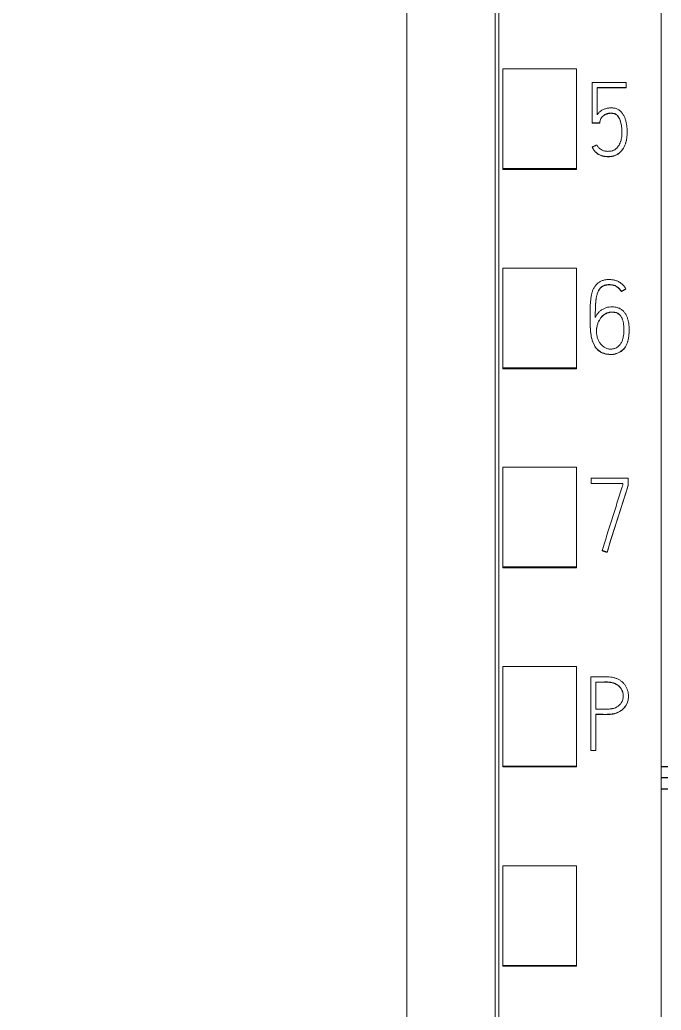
# Model space of a CAD drawing. Header units: millimetres. Extents: x 1359 to 3577, y 1336 to 3557.
# Drawn here: x 2888.37 to 2905.77, y 3261.64 to 3288.49 of the extents above; entities that cross this region are included whole.
import ezdxf

# ---------------------------------------------------------------- set-up
doc = ezdxf.new("R2010")
doc.units = ezdxf.units.MM
doc.set_wipeout_variables(frame=1)
doc.layers.add('000-PI-Oprema', color=30, linetype='Continuous', lineweight=5)

msp = doc.modelspace()

# ---------------------------------------------------------------- linework, layer by layer
for p, q in [((2941.48, 3268.233), (2851.571, 3268.233)), ((2941.471, 3267.933), (2851.569, 3267.933)), ((2941.48, 3267.633), (2851.571, 3267.633))]:
    msp.add_line(p, q)

# ---------------------------------------------------------------- next in the draw order: wipeouts: each hides what was drawn before it
msp.add_wipeout([(2870.971, 3330.083), (2905.771, 3330.083), (2905.771, 3183.083), (2870.971, 3183.083)])

# ---------------------------------------------------------------- next in the draw order: linework, layer by layer
at = {"layer": '000-PI-Oprema', "color": 0, "linetype": 'ByBlock', "lineweight": 0}
for p, q in [((2905.771, 3317.763), (2905.771, 3204.345)), ((2901.371, 3206.668), (2901.371, 3315.483)), ((2901.471, 3284.458), (2901.471, 3287.16)), ((2901.471, 3287.16), (2903.471, 3287.16)), ((2903.471, 3284.458), (2903.471, 3287.16)), ((2903.896, 3286.793), (2903.896, 3285.698)), ((2904.819, 3286.793), (2903.896, 3286.793)), ((2904.819, 3286.654), (2904.819, 3286.793)), ((2904.034, 3285.919), (2904.034, 3286.654)), ((2904.034, 3286.654), (2904.819, 3286.654)), ((2904.819, 3286.648), (2904.034, 3286.648)), ((2904.819, 3286.654), (2904.819, 3286.648)), ((2903.896, 3285.698), (2903.896, 3285.692)), ((2903.896, 3285.698), (2904.106, 3285.698)), ((2904.106, 3285.692), (2903.896, 3285.692)), ((2904.106, 3285.698), (2904.106, 3285.692)), ((2904.847, 3285.434), (2904.847, 3285.44)), ((2903.901, 3285.043), (2903.901, 3285.037)), ((2901.471, 3284.432), (2901.471, 3284.458)), ((2901.471, 3284.458), (2903.471, 3284.458)), ((2901.471, 3284.432), (2903.471, 3284.432)), ((2903.471, 3284.432), (2903.471, 3284.458)), ((2901.471, 3279.057), (2901.471, 3281.759)), ((2901.471, 3281.759), (2903.471, 3281.759)), ((2903.471, 3279.057), (2903.471, 3281.759)), ((2904.812, 3281.196), (2904.812, 3281.189)), ((2904.685, 3281.129), (2904.685, 3281.123)), ((2903.841, 3280.392), (2903.841, 3280.385)), ((2904.904, 3280.093), (2904.904, 3280.099)), ((2901.471, 3279.057), (2903.471, 3279.057)), ((2901.471, 3279.032), (2901.471, 3279.057)), ((2901.471, 3279.032), (2903.471, 3279.032)), ((2903.471, 3279.032), (2903.471, 3279.057)), ((2901.471, 3273.655), (2901.471, 3276.357)), ((2901.471, 3276.357), (2903.471, 3276.357)), ((2903.471, 3273.655), (2903.471, 3276.357)), ((2903.872, 3275.922), (2903.872, 3276.063)), ((2903.872, 3276.063), (2904.871, 3276.063)), ((2904.871, 3276.063), (2904.871, 3275.862)), ((2903.872, 3275.922), (2903.872, 3275.916)), ((2904.732, 3275.922), (2903.872, 3275.922)), ((2903.872, 3275.916), (2904.732, 3275.916)), ((2904.732, 3275.884), (2904.732, 3275.922)), ((2904.871, 3275.862), (2904.871, 3275.855)), ((2904.169, 3274.102), (2904.169, 3274.096)), ((2904.302, 3274.058), (2904.302, 3274.052)), ((2901.471, 3273.632), (2901.471, 3273.655)), ((2901.471, 3273.655), (2903.471, 3273.655)), ((2901.471, 3273.632), (2903.471, 3273.632)), ((2903.471, 3273.632), (2903.471, 3273.655)), ((2901.471, 3268.253), (2901.471, 3270.955)), ((2901.471, 3270.955), (2903.471, 3270.955)), ((2903.471, 3268.253), (2903.471, 3270.955)), ((2903.858, 3270.675), (2903.858, 3268.68)), ((2904, 3269.801), (2904, 3270.534)), ((2904.884, 3270.149), (2904.884, 3270.155)), ((2904, 3268.68), (2904, 3269.66)), ((2903.858, 3268.68), (2904, 3268.68)), ((2903.858, 3268.68), (2903.858, 3268.674)), ((2904, 3268.674), (2903.858, 3268.674)), ((2904, 3268.68), (2904, 3268.674)), ((2901.471, 3268.232), (2901.471, 3268.253)), ((2901.471, 3268.253), (2903.471, 3268.253)), ((2903.471, 3268.232), (2903.471, 3268.253)), ((2901.471, 3268.232), (2903.471, 3268.232)), ((2901.471, 3262.852), (2901.471, 3265.554)), ((2901.471, 3265.554), (2903.471, 3265.554)), ((2903.471, 3262.852), (2903.471, 3265.554)), ((2901.471, 3262.852), (2903.471, 3262.852)), ((2901.471, 3262.832), (2901.471, 3262.852)), ((2901.471, 3262.832), (2903.471, 3262.832)), ((2903.471, 3262.832), (2903.471, 3262.852))]:
    msp.add_line(p, q, dxfattribs=at)
at = {"layer": '000-PI-Oprema', "color": 7, "linetype": 'Continuous', "lineweight": 13}
for centre, major_axis, ratio, start_param, end_param in [((2899.848, 3197.629), (314.869, 1003.042), 0.017776, 1.498303, 1.500106), ((2899.902, 3198.481), (313.115, 997.405), 0.01768, 1.498694, 1.500508)]:
    msp.add_ellipse(centre, major_axis=major_axis, ratio=ratio, start_param=start_param, end_param=end_param, dxfattribs=at)
at = {"layer": '000-PI-Oprema', "color": 0, "linetype": 'ByBlock', "lineweight": 0}
for points, knots in [([(2901.271, 3206.382), (2901.271, 3209.723), (2901.271, 3217.688), (2901.271, 3230.328), (2901.271, 3245.814), (2901.271, 3260.108), (2901.271, 3274.318), (2901.271, 3288.885), (2901.271, 3303.055), (2901.271, 3312.625), (2901.271, 3315.669)], [0, 0, 0, 0, 0.091483, 0.21812, 0.346206, 0.515858, 0.610111, 0.736264, 0.916066, 1, 1, 1, 1]), ([(2898.871, 3312.603), (2898.871, 3310.58), (2898.871, 3302.031), (2898.871, 3288.885), (2898.871, 3274.318), (2898.871, 3260.108), (2898.871, 3245.814), (2898.871, 3230.328), (2898.871, 3217.569), (2898.871, 3208.688), (2898.871, 3204.43), (2898.871, 3203.633)], [0, 0, 0, 0, 0.055935, 0.236292, 0.362833, 0.457376, 0.627551, 0.756032, 0.883059, 0.978086, 1, 1, 1, 1]), ([(2903.901, 3285.043), (2903.913, 3285.016), (2903.927, 3284.991), (2903.951, 3284.955), (2903.96, 3284.944), (2903.979, 3284.921), (2903.989, 3284.911), (2904.01, 3284.891), (2904.022, 3284.882), (2904.045, 3284.865), (2904.057, 3284.857), (2904.082, 3284.842), (2904.094, 3284.835), (2904.121, 3284.823), (2904.135, 3284.818), (2904.162, 3284.808), (2904.176, 3284.804), (2904.205, 3284.797), (2904.219, 3284.795), (2904.248, 3284.791), (2904.263, 3284.789), (2904.284, 3284.788), (2904.292, 3284.788), (2904.306, 3284.787), (2904.314, 3284.787), (2904.336, 3284.786), (2904.35, 3284.786), (2904.379, 3284.786), (2904.394, 3284.787), (2904.423, 3284.791), (2904.438, 3284.793), (2904.467, 3284.799), (2904.481, 3284.803), (2904.523, 3284.817), (2904.549, 3284.828), (2904.588, 3284.85), (2904.6, 3284.858), (2904.624, 3284.875), (2904.636, 3284.884), (2904.658, 3284.904), (2904.668, 3284.914), (2904.688, 3284.935), (2904.698, 3284.947), (2904.725, 3284.981), (2904.741, 3285.006), (2904.762, 3285.044), (2904.768, 3285.057), (2904.781, 3285.084), (2904.786, 3285.097), (2904.802, 3285.138), (2904.811, 3285.166), (2904.826, 3285.222), (2904.832, 3285.251), (2904.839, 3285.294), (2904.84, 3285.308), (2904.843, 3285.337), (2904.844, 3285.352), (2904.847, 3285.396), (2904.847, 3285.425), (2904.847, 3285.483), (2904.845, 3285.541), (2904.839, 3285.599), (2904.831, 3285.657), (2904.826, 3285.685), (2904.817, 3285.728), (2904.814, 3285.743), (2904.806, 3285.771), (2904.802, 3285.785), (2904.788, 3285.827), (2904.777, 3285.854), (2904.758, 3285.894), (2904.751, 3285.907), (2904.736, 3285.932), (2904.728, 3285.944), (2904.702, 3285.979), (2904.683, 3286.001), (2904.638, 3286.04), (2904.614, 3286.057), (2904.574, 3286.076), (2904.56, 3286.082), (2904.532, 3286.091), (2904.518, 3286.095), (2904.489, 3286.1), (2904.474, 3286.102), (2904.445, 3286.104), (2904.43, 3286.104), (2904.401, 3286.104), (2904.386, 3286.103), (2904.357, 3286.101), (2904.342, 3286.099), (2904.313, 3286.095), (2904.299, 3286.092), (2904.27, 3286.085), (2904.256, 3286.08), (2904.228, 3286.071), (2904.215, 3286.065), (2904.188, 3286.053), (2904.175, 3286.046), (2904.15, 3286.031), (2904.138, 3286.022), (2904.114, 3286.005), (2904.103, 3285.995), (2904.081, 3285.975), (2904.071, 3285.965), (2904.052, 3285.943), (2904.043, 3285.931), (2904.034, 3285.919)], [0, 0, 0, 0, 0.03125, 0.03125, 0.046875, 0.046875, 0.0625, 0.0625, 0.078125, 0.078125, 0.09375, 0.09375, 0.109375, 0.109375, 0.125, 0.125, 0.140625, 0.140625, 0.15625, 0.15625, 0.171875, 0.171875, 0.179688, 0.179688, 0.1875, 0.1875, 0.203125, 0.203125, 0.21875, 0.21875, 0.234375, 0.234375, 0.25, 0.25, 0.28125, 0.28125, 0.296875, 0.296875, 0.3125, 0.3125, 0.328125, 0.328125, 0.34375, 0.34375, 0.375, 0.375, 0.390625, 0.390625, 0.40625, 0.40625, 0.4375, 0.4375, 0.46875, 0.46875, 0.484375, 0.484375, 0.5, 0.5, 0.53125, 0.53125, 0.5625, 0.59375, 0.59375, 0.625, 0.625, 0.640625, 0.640625, 0.65625, 0.65625, 0.6875, 0.6875, 0.703125, 0.703125, 0.71875, 0.71875, 0.75, 0.75, 0.78125, 0.78125, 0.796875, 0.796875, 0.8125, 0.8125, 0.828125, 0.828125, 0.84375, 0.84375, 0.859375, 0.859375, 0.875, 0.875, 0.890625, 0.890625, 0.90625, 0.90625, 0.921875, 0.921875, 0.9375, 0.9375, 0.953125, 0.953125, 0.96875, 0.96875, 0.984375, 0.984375, 1, 1, 1, 1]), ([(2904.106, 3285.698), (2904.107, 3285.721), (2904.11, 3285.744), (2904.119, 3285.777), (2904.123, 3285.788), (2904.132, 3285.809), (2904.137, 3285.82), (2904.15, 3285.839), (2904.157, 3285.848), (2904.172, 3285.866), (2904.18, 3285.874), (2904.197, 3285.89), (2904.206, 3285.897), (2904.224, 3285.911), (2904.234, 3285.917), (2904.254, 3285.928), (2904.265, 3285.933), (2904.286, 3285.942), (2904.297, 3285.946), (2904.33, 3285.956), (2904.353, 3285.96), (2904.387, 3285.963), (2904.399, 3285.964), (2904.422, 3285.963), (2904.434, 3285.963), (2904.456, 3285.961), (2904.468, 3285.959), (2904.485, 3285.955), (2904.49, 3285.954), (2904.502, 3285.951), (2904.507, 3285.949), (2904.523, 3285.943), (2904.534, 3285.938), (2904.554, 3285.926), (2904.563, 3285.919), (2904.58, 3285.903), (2904.588, 3285.895), (2904.603, 3285.877), (2904.61, 3285.868), (2904.628, 3285.838), (2904.638, 3285.818), (2904.656, 3285.775), (2904.664, 3285.753), (2904.684, 3285.687), (2904.693, 3285.643), (2904.701, 3285.575), (2904.703, 3285.552), (2904.706, 3285.506), (2904.707, 3285.483), (2904.708, 3285.414), (2904.706, 3285.369), (2904.698, 3285.301), (2904.694, 3285.278), (2904.686, 3285.245), (2904.684, 3285.233), (2904.678, 3285.211), (2904.674, 3285.2), (2904.663, 3285.167), (2904.654, 3285.146), (2904.639, 3285.115), (2904.633, 3285.105), (2904.621, 3285.085), (2904.615, 3285.075), (2904.595, 3285.047), (2904.58, 3285.029), (2904.555, 3285.005), (2904.546, 3284.998), (2904.528, 3284.983), (2904.519, 3284.976), (2904.499, 3284.964), (2904.489, 3284.959), (2904.468, 3284.949), (2904.457, 3284.945), (2904.423, 3284.935), (2904.4, 3284.931), (2904.366, 3284.928), (2904.354, 3284.927), (2904.331, 3284.926), (2904.319, 3284.926), (2904.285, 3284.927), (2904.262, 3284.93), (2904.228, 3284.937), (2904.217, 3284.94), (2904.194, 3284.947), (2904.183, 3284.951), (2904.152, 3284.966), (2904.132, 3284.977), (2904.104, 3284.999), (2904.095, 3285.007), (2904.079, 3285.023), (2904.064, 3285.04), (2904.051, 3285.06), (2904.039, 3285.08), (2904.034, 3285.09), (2904.029, 3285.101)], [0, 0, 0, 0, 0.03125, 0.03125, 0.046875, 0.046875, 0.0625, 0.0625, 0.078125, 0.078125, 0.09375, 0.09375, 0.109375, 0.109375, 0.125, 0.125, 0.140625, 0.140625, 0.15625, 0.15625, 0.1875, 0.1875, 0.203125, 0.203125, 0.21875, 0.21875, 0.234375, 0.234375, 0.242187, 0.242187, 0.25, 0.25, 0.265625, 0.265625, 0.28125, 0.28125, 0.296875, 0.296875, 0.3125, 0.3125, 0.34375, 0.34375, 0.375, 0.375, 0.4375, 0.4375, 0.46875, 0.46875, 0.5, 0.5, 0.5625, 0.5625, 0.59375, 0.59375, 0.609375, 0.609375, 0.625, 0.625, 0.65625, 0.65625, 0.671875, 0.671875, 0.6875, 0.6875, 0.71875, 0.71875, 0.734375, 0.734375, 0.75, 0.75, 0.765625, 0.765625, 0.78125, 0.78125, 0.8125, 0.8125, 0.828125, 0.828125, 0.84375, 0.84375, 0.875, 0.875, 0.890625, 0.890625, 0.90625, 0.90625, 0.9375, 0.9375, 0.953125, 0.953125, 0.96875, 0.984375, 0.984375, 1, 1, 1, 1]), ([(2904.707, 3285.435), (2904.707, 3285.441), (2904.707, 3285.447), (2904.707, 3285.476), (2904.706, 3285.499), (2904.703, 3285.544), (2904.701, 3285.567), (2904.696, 3285.612), (2904.692, 3285.635), (2904.683, 3285.68), (2904.677, 3285.703), (2904.667, 3285.736), (2904.664, 3285.747), (2904.656, 3285.768), (2904.652, 3285.779), (2904.639, 3285.811), (2904.628, 3285.832), (2904.61, 3285.861), (2904.603, 3285.87), (2904.589, 3285.888), (2904.581, 3285.897), (2904.564, 3285.912), (2904.554, 3285.919), (2904.534, 3285.932), (2904.524, 3285.937), (2904.502, 3285.945), (2904.491, 3285.948), (2904.468, 3285.953), (2904.457, 3285.954), (2904.434, 3285.957), (2904.422, 3285.957), (2904.399, 3285.957), (2904.388, 3285.957), (2904.365, 3285.955), (2904.353, 3285.953), (2904.33, 3285.949), (2904.308, 3285.944), (2904.287, 3285.936), (2904.265, 3285.927), (2904.255, 3285.922), (2904.224, 3285.905), (2904.206, 3285.892), (2904.18, 3285.869), (2904.172, 3285.86), (2904.157, 3285.843), (2904.15, 3285.833), (2904.138, 3285.814), (2904.132, 3285.804), (2904.123, 3285.782), (2904.119, 3285.771), (2904.113, 3285.749), (2904.111, 3285.738), (2904.108, 3285.715), (2904.107, 3285.703), (2904.106, 3285.692)], [0, 0, 0, 0, 0.015899, 0.015899, 0.077406, 0.077406, 0.138912, 0.138912, 0.200418, 0.200418, 0.261925, 0.261925, 0.292678, 0.292678, 0.323431, 0.323431, 0.384937, 0.384937, 0.41569, 0.41569, 0.446443, 0.446443, 0.477197, 0.477197, 0.50795, 0.50795, 0.538703, 0.538703, 0.569456, 0.569456, 0.600209, 0.600209, 0.630962, 0.630962, 0.661715, 0.661715, 0.692469, 0.723222, 0.723222, 0.753975, 0.753975, 0.815481, 0.815481, 0.846234, 0.846234, 0.876987, 0.876987, 0.907741, 0.907741, 0.938494, 0.938494, 0.969247, 0.969247, 1, 1, 1, 1]), ([(2904.847, 3285.433), (2904.847, 3285.412), (2904.847, 3285.391), (2904.844, 3285.341), (2904.842, 3285.312), (2904.836, 3285.269), (2904.833, 3285.254), (2904.828, 3285.225), (2904.825, 3285.211), (2904.814, 3285.168), (2904.805, 3285.14), (2904.785, 3285.086), (2904.773, 3285.059), (2904.745, 3285.007), (2904.73, 3284.982), (2904.703, 3284.947), (2904.694, 3284.936), (2904.674, 3284.914), (2904.664, 3284.904), (2904.631, 3284.874), (2904.608, 3284.856), (2904.57, 3284.834), (2904.557, 3284.827), (2904.53, 3284.815), (2904.517, 3284.809), (2904.475, 3284.795), (2904.447, 3284.788), (2904.403, 3284.782), (2904.388, 3284.781), (2904.358, 3284.779), (2904.344, 3284.779), (2904.314, 3284.78), (2904.3, 3284.781), (2904.271, 3284.783), (2904.256, 3284.784), (2904.227, 3284.787), (2904.212, 3284.79), (2904.183, 3284.796), (2904.169, 3284.8), (2904.141, 3284.809), (2904.127, 3284.814), (2904.1, 3284.826), (2904.087, 3284.833), (2904.062, 3284.848), (2904.049, 3284.856), (2904.025, 3284.873), (2904.014, 3284.882), (2903.992, 3284.902), (2903.981, 3284.912), (2903.962, 3284.934), (2903.953, 3284.946), (2903.928, 3284.983), (2903.914, 3285.01), (2903.901, 3285.037)], [0, 0, 0, 0, 0.044434, 0.044434, 0.104157, 0.104157, 0.134018, 0.134018, 0.16388, 0.16388, 0.223602, 0.223602, 0.283325, 0.283325, 0.343048, 0.343048, 0.37291, 0.37291, 0.402771, 0.402771, 0.462494, 0.462494, 0.492355, 0.492355, 0.522217, 0.522217, 0.58194, 0.58194, 0.611801, 0.611801, 0.641663, 0.641663, 0.671524, 0.671524, 0.701386, 0.701386, 0.731247, 0.731247, 0.761108, 0.761108, 0.79097, 0.79097, 0.820831, 0.820831, 0.850693, 0.850693, 0.880554, 0.880554, 0.910416, 0.910416, 0.940277, 0.940277, 1, 1, 1, 1]), ([(2904.812, 3281.196), (2904.798, 3281.221), (2904.782, 3281.245), (2904.755, 3281.279), (2904.746, 3281.29), (2904.726, 3281.311), (2904.716, 3281.321), (2904.684, 3281.35), (2904.66, 3281.367), (2904.623, 3281.389), (2904.61, 3281.396), (2904.584, 3281.408), (2904.57, 3281.413), (2904.529, 3281.427), (2904.501, 3281.434), (2904.459, 3281.442), (2904.445, 3281.444), (2904.416, 3281.448), (2904.401, 3281.449), (2904.358, 3281.451), (2904.329, 3281.451), (2904.286, 3281.447), (2904.272, 3281.445), (2904.243, 3281.441), (2904.229, 3281.438), (2904.187, 3281.426), (2904.16, 3281.416), (2904.121, 3281.396), (2904.109, 3281.389), (2904.084, 3281.373), (2904.073, 3281.365), (2904.039, 3281.338), (2904.018, 3281.318), (2903.989, 3281.285), (2903.98, 3281.273), (2903.964, 3281.25), (2903.956, 3281.238), (2903.934, 3281.2), (2903.922, 3281.174), (2903.902, 3281.12), (2903.893, 3281.092), (2903.88, 3281.037), (2903.874, 3281.009), (2903.865, 3280.952), (2903.862, 3280.924), (2903.852, 3280.839), (2903.849, 3280.781), (2903.844, 3280.667), (2903.843, 3280.609), (2903.841, 3280.437), (2903.84, 3280.323), (2903.845, 3280.18), (2903.847, 3280.151), (2903.851, 3280.094), (2903.853, 3280.066), (2903.862, 3279.98), (2903.871, 3279.924), (2903.888, 3279.853), (2903.892, 3279.839), (2903.9, 3279.811), (2903.904, 3279.798), (2903.918, 3279.757), (2903.928, 3279.73), (2903.947, 3279.691), (2903.953, 3279.678), (2903.967, 3279.652), (2903.974, 3279.64), (2903.998, 3279.603), (2904.016, 3279.581), (2904.046, 3279.55), (2904.057, 3279.54), (2904.08, 3279.521), (2904.091, 3279.513), (2904.128, 3279.489), (2904.153, 3279.475), (2904.194, 3279.458), (2904.207, 3279.453), (2904.235, 3279.444), (2904.249, 3279.44), (2904.291, 3279.43), (2904.319, 3279.425), (2904.363, 3279.421), (2904.377, 3279.42), (2904.407, 3279.42), (2904.421, 3279.42), (2904.464, 3279.423), (2904.493, 3279.428), (2904.535, 3279.438), (2904.549, 3279.442), (2904.576, 3279.452), (2904.59, 3279.457), (2904.63, 3279.475), (2904.655, 3279.489), (2904.691, 3279.513), (2904.702, 3279.522), (2904.725, 3279.54), (2904.736, 3279.55), (2904.766, 3279.581), (2904.784, 3279.603), (2904.808, 3279.64), (2904.815, 3279.652), (2904.829, 3279.678), (2904.835, 3279.692), (2904.851, 3279.732), (2904.86, 3279.759), (2904.871, 3279.801), (2904.874, 3279.815), (2904.88, 3279.843), (2904.883, 3279.858), (2904.89, 3279.901), (2904.893, 3279.929), (2904.902, 3280.015), (2904.905, 3280.072), (2904.903, 3280.158), (2904.901, 3280.187), (2904.894, 3280.244), (2904.89, 3280.273), (2904.878, 3280.33), (2904.87, 3280.358), (2904.852, 3280.414), (2904.841, 3280.441), (2904.816, 3280.494), (2904.802, 3280.519), (2904.769, 3280.567), (2904.751, 3280.589), (2904.718, 3280.619), (2904.707, 3280.628), (2904.683, 3280.645), (2904.67, 3280.653), (2904.644, 3280.666), (2904.631, 3280.672), (2904.603, 3280.683), (2904.589, 3280.687), (2904.547, 3280.699), (2904.518, 3280.704), (2904.474, 3280.708), (2904.46, 3280.709), (2904.43, 3280.709), (2904.416, 3280.709), (2904.372, 3280.707), (2904.343, 3280.703), (2904.3, 3280.693), (2904.286, 3280.689), (2904.258, 3280.679), (2904.245, 3280.674), (2904.205, 3280.656), (2904.18, 3280.642), (2904.143, 3280.617), (2904.131, 3280.608), (2904.109, 3280.59), (2904.098, 3280.58), (2904.066, 3280.55), (2904.047, 3280.528), (2904.012, 3280.481), (2903.997, 3280.456), (2903.983, 3280.43)], [0, 0, 0, 0, 0.015625, 0.015625, 0.023437, 0.023437, 0.03125, 0.03125, 0.046875, 0.046875, 0.054688, 0.054688, 0.0625, 0.0625, 0.078125, 0.078125, 0.085938, 0.085938, 0.09375, 0.09375, 0.109375, 0.109375, 0.117188, 0.117188, 0.125, 0.125, 0.140625, 0.140625, 0.148437, 0.148437, 0.15625, 0.15625, 0.171875, 0.171875, 0.179687, 0.179687, 0.1875, 0.1875, 0.203125, 0.203125, 0.21875, 0.21875, 0.234375, 0.234375, 0.25, 0.25, 0.28125, 0.28125, 0.3125, 0.3125, 0.375, 0.375, 0.390625, 0.390625, 0.40625, 0.40625, 0.4375, 0.4375, 0.445312, 0.445312, 0.453125, 0.453125, 0.46875, 0.46875, 0.476562, 0.476562, 0.484375, 0.484375, 0.5, 0.5, 0.507812, 0.507812, 0.515625, 0.515625, 0.53125, 0.53125, 0.539062, 0.539062, 0.546875, 0.546875, 0.5625, 0.5625, 0.570312, 0.570312, 0.578125, 0.578125, 0.59375, 0.59375, 0.601562, 0.601562, 0.609375, 0.609375, 0.625, 0.625, 0.632812, 0.632812, 0.640625, 0.640625, 0.65625, 0.65625, 0.664063, 0.664063, 0.671875, 0.671875, 0.6875, 0.6875, 0.695313, 0.695313, 0.703125, 0.703125, 0.71875, 0.71875, 0.75, 0.75, 0.765625, 0.765625, 0.78125, 0.78125, 0.796875, 0.796875, 0.8125, 0.8125, 0.828125, 0.828125, 0.84375, 0.84375, 0.851562, 0.851562, 0.859375, 0.859375, 0.867187, 0.867187, 0.875, 0.875, 0.890625, 0.890625, 0.898437, 0.898437, 0.90625, 0.90625, 0.921875, 0.921875, 0.929687, 0.929687, 0.9375, 0.9375, 0.953125, 0.953125, 0.960937, 0.960937, 0.96875, 0.96875, 0.984375, 0.984375, 1, 1, 1, 1]), ([(2903.983, 3280.43), (2903.983, 3280.491), (2903.984, 3280.552), (2903.986, 3280.643), (2903.987, 3280.673), (2903.989, 3280.734), (2903.99, 3280.764), (2903.994, 3280.825), (2903.996, 3280.855), (2904.003, 3280.915), (2904.008, 3280.946), (2904.017, 3280.991), (2904.02, 3281.006), (2904.028, 3281.035), (2904.032, 3281.05), (2904.046, 3281.095), (2904.057, 3281.123), (2904.076, 3281.157), (2904.079, 3281.164), (2904.088, 3281.177), (2904.092, 3281.183), (2904.106, 3281.202), (2904.115, 3281.214), (2904.131, 3281.231), (2904.137, 3281.236), (2904.149, 3281.246), (2904.155, 3281.251), (2904.174, 3281.265), (2904.187, 3281.273), (2904.208, 3281.283), (2904.215, 3281.286), (2904.23, 3281.291), (2904.237, 3281.294), (2904.259, 3281.3), (2904.275, 3281.304), (2904.305, 3281.309), (2904.32, 3281.31), (2904.351, 3281.312), (2904.367, 3281.312), (2904.398, 3281.311), (2904.413, 3281.31), (2904.444, 3281.306), (2904.467, 3281.301), (2904.489, 3281.294), (2904.503, 3281.29), (2904.511, 3281.287), (2904.532, 3281.278), (2904.546, 3281.271), (2904.573, 3281.256), (2904.586, 3281.247), (2904.604, 3281.232), (2904.61, 3281.227), (2904.622, 3281.217), (2904.627, 3281.211), (2904.643, 3281.194), (2904.652, 3281.182), (2904.67, 3281.157), (2904.678, 3281.143), (2904.685, 3281.129)], [0, 0, 0, 0, 0.125, 0.125, 0.1875, 0.1875, 0.25, 0.25, 0.3125, 0.3125, 0.375, 0.375, 0.40625, 0.40625, 0.4375, 0.4375, 0.5, 0.5, 0.515625, 0.515625, 0.53125, 0.53125, 0.5625, 0.5625, 0.578125, 0.578125, 0.59375, 0.59375, 0.625, 0.625, 0.640625, 0.640625, 0.65625, 0.65625, 0.6875, 0.6875, 0.71875, 0.71875, 0.75, 0.75, 0.78125, 0.78125, 0.8125, 0.828125, 0.828125, 0.84375, 0.84375, 0.875, 0.875, 0.90625, 0.90625, 0.921875, 0.921875, 0.9375, 0.9375, 0.96875, 0.96875, 1, 1, 1, 1]), ([(2904.685, 3281.123), (2904.671, 3281.151), (2904.654, 3281.176), (2904.627, 3281.205), (2904.622, 3281.21), (2904.611, 3281.221), (2904.605, 3281.226), (2904.587, 3281.24), (2904.574, 3281.249), (2904.547, 3281.264), (2904.533, 3281.271), (2904.505, 3281.283), (2904.49, 3281.288), (2904.461, 3281.296), (2904.445, 3281.299), (2904.415, 3281.304), (2904.399, 3281.305), (2904.353, 3281.306), (2904.323, 3281.305), (2904.277, 3281.298), (2904.262, 3281.295), (2904.232, 3281.286), (2904.217, 3281.281), (2904.189, 3281.268), (2904.176, 3281.26), (2904.151, 3281.242), (2904.139, 3281.232), (2904.118, 3281.21), (2904.108, 3281.198), (2904.089, 3281.174), (2904.081, 3281.161), (2904.066, 3281.134), (2904.06, 3281.12), (2904.048, 3281.092), (2904.042, 3281.077), (2904.028, 3281.033), (2904.021, 3281.004), (2904.009, 3280.944), (2904.004, 3280.914), (2903.997, 3280.853), (2903.994, 3280.822), (2903.99, 3280.761), (2903.989, 3280.73), (2903.987, 3280.669), (2903.986, 3280.638), (2903.984, 3280.546), (2903.983, 3280.485), (2903.983, 3280.424)], [0, 0, 0, 0, 0.0625, 0.0625, 0.078125, 0.078125, 0.09375, 0.09375, 0.125, 0.125, 0.15625, 0.15625, 0.1875, 0.1875, 0.21875, 0.21875, 0.25, 0.25, 0.3125, 0.3125, 0.34375, 0.34375, 0.375, 0.375, 0.40625, 0.40625, 0.4375, 0.4375, 0.46875, 0.46875, 0.5, 0.5, 0.53125, 0.53125, 0.5625, 0.5625, 0.625, 0.625, 0.6875, 0.6875, 0.75, 0.75, 0.8125, 0.8125, 0.875, 0.875, 1, 1, 1, 1]), ([(2904.904, 3280.093), (2904.904, 3280.047), (2904.901, 3280.001), (2904.894, 3279.927), (2904.89, 3279.898), (2904.883, 3279.855), (2904.881, 3279.841), (2904.875, 3279.813), (2904.872, 3279.798), (2904.861, 3279.756), (2904.852, 3279.729), (2904.836, 3279.688), (2904.83, 3279.675), (2904.817, 3279.649), (2904.81, 3279.636), (2904.786, 3279.6), (2904.768, 3279.577), (2904.738, 3279.546), (2904.727, 3279.537), (2904.705, 3279.518), (2904.693, 3279.509), (2904.658, 3279.484), (2904.632, 3279.47), (2904.593, 3279.452), (2904.579, 3279.446), (2904.551, 3279.437), (2904.538, 3279.433), (2904.495, 3279.422), (2904.467, 3279.418), (2904.423, 3279.414), (2904.409, 3279.414), (2904.38, 3279.414), (2904.365, 3279.415), (2904.322, 3279.419), (2904.293, 3279.423), (2904.251, 3279.434), (2904.237, 3279.437), (2904.209, 3279.446), (2904.195, 3279.451), (2904.156, 3279.468), (2904.13, 3279.481), (2904.1, 3279.501), (2904.094, 3279.505), (2904.082, 3279.514), (2904.076, 3279.518), (2904.059, 3279.532), (2904.048, 3279.542), (2904.018, 3279.572), (2904, 3279.595), (2903.976, 3279.631), (2903.968, 3279.644), (2903.954, 3279.669), (2903.948, 3279.682), (2903.929, 3279.721), (2903.919, 3279.748), (2903.9, 3279.802), (2903.892, 3279.83), (2903.878, 3279.887), (2903.873, 3279.915), (2903.863, 3279.972), (2903.856, 3280.029), (2903.851, 3280.086), (2903.847, 3280.143), (2903.845, 3280.172), (2903.842, 3280.262), (2903.841, 3280.324), (2903.841, 3280.385)], [0, 0, 0, 0, 0.061961, 0.061961, 0.100808, 0.100808, 0.120232, 0.120232, 0.139655, 0.139655, 0.178502, 0.178502, 0.197926, 0.197926, 0.217349, 0.217349, 0.256196, 0.256196, 0.27562, 0.27562, 0.295043, 0.295043, 0.33389, 0.33389, 0.353314, 0.353314, 0.372737, 0.372737, 0.411584, 0.411584, 0.431008, 0.431008, 0.450431, 0.450431, 0.489278, 0.489278, 0.508702, 0.508702, 0.528125, 0.528125, 0.566972, 0.566972, 0.576684, 0.576684, 0.586396, 0.586396, 0.605819, 0.605819, 0.644666, 0.644666, 0.66409, 0.66409, 0.683513, 0.683513, 0.72236, 0.72236, 0.761207, 0.761207, 0.800054, 0.800054, 0.838901, 0.877748, 0.877748, 0.916595, 0.916595, 1, 1, 1, 1]), ([(2904.256, 3280.523), (2904.282, 3280.538), (2904.309, 3280.549), (2904.352, 3280.559), (2904.366, 3280.562), (2904.396, 3280.566), (2904.425, 3280.568), (2904.454, 3280.568), (2904.484, 3280.566), (2904.498, 3280.565), (2904.527, 3280.56), (2904.542, 3280.556), (2904.57, 3280.547), (2904.584, 3280.541), (2904.609, 3280.527), (2904.621, 3280.519), (2904.643, 3280.499), (2904.653, 3280.489), (2904.672, 3280.466), (2904.68, 3280.454), (2904.695, 3280.429), (2904.702, 3280.415), (2904.72, 3280.375), (2904.729, 3280.348), (2904.74, 3280.305), (2904.743, 3280.291), (2904.748, 3280.262), (2904.75, 3280.248), (2904.756, 3280.204), (2904.757, 3280.175), (2904.76, 3280.117), (2904.76, 3280.088), (2904.758, 3280.001), (2904.753, 3279.944), (2904.736, 3279.857), (2904.728, 3279.829), (2904.713, 3279.787), (2904.708, 3279.774), (2904.695, 3279.747), (2904.688, 3279.734), (2904.665, 3279.697), (2904.647, 3279.674), (2904.62, 3279.649), (2904.615, 3279.644), (2904.604, 3279.634), (2904.598, 3279.629), (2904.58, 3279.616), (2904.568, 3279.608), (2904.543, 3279.594), (2904.529, 3279.588), (2904.502, 3279.578), (2904.473, 3279.569), (2904.444, 3279.565), (2904.415, 3279.562), (2904.4, 3279.562), (2904.371, 3279.563), (2904.356, 3279.565), (2904.327, 3279.571), (2904.313, 3279.574), (2904.271, 3279.589), (2904.245, 3279.602), (2904.208, 3279.627), (2904.197, 3279.636), (2904.174, 3279.655), (2904.153, 3279.675), (2904.134, 3279.697), (2904.115, 3279.72), (2904.107, 3279.731), (2904.082, 3279.768), (2904.069, 3279.794), (2904.052, 3279.834), (2904.047, 3279.848), (2904.038, 3279.876), (2904.034, 3279.89), (2904.024, 3279.933), (2904.019, 3279.962), (2904.016, 3280.005), (2904.015, 3280.02), (2904.014, 3280.049), (2904.015, 3280.064), (2904.017, 3280.108), (2904.02, 3280.137), (2904.031, 3280.194), (2904.039, 3280.222), (2904.053, 3280.263), (2904.058, 3280.277), (2904.07, 3280.304), (2904.076, 3280.317), (2904.096, 3280.356), (2904.111, 3280.381), (2904.137, 3280.416), (2904.146, 3280.427), (2904.165, 3280.45), (2904.175, 3280.461), (2904.207, 3280.491), (2904.23, 3280.509), (2904.256, 3280.523)], [0, 0, 0, 0, 0.03125, 0.03125, 0.046875, 0.046875, 0.0625, 0.078125, 0.078125, 0.09375, 0.09375, 0.109375, 0.109375, 0.125, 0.125, 0.140625, 0.140625, 0.15625, 0.15625, 0.171875, 0.171875, 0.1875, 0.1875, 0.21875, 0.21875, 0.234375, 0.234375, 0.25, 0.25, 0.28125, 0.28125, 0.3125, 0.3125, 0.375, 0.375, 0.40625, 0.40625, 0.421875, 0.421875, 0.4375, 0.4375, 0.46875, 0.46875, 0.476563, 0.476563, 0.484375, 0.484375, 0.5, 0.5, 0.515625, 0.515625, 0.53125, 0.546875, 0.546875, 0.5625, 0.5625, 0.578125, 0.578125, 0.59375, 0.59375, 0.625, 0.625, 0.640625, 0.640625, 0.65625, 0.671875, 0.671875, 0.6875, 0.6875, 0.71875, 0.71875, 0.734375, 0.734375, 0.75, 0.75, 0.78125, 0.78125, 0.796875, 0.796875, 0.8125, 0.8125, 0.84375, 0.84375, 0.875, 0.875, 0.890625, 0.890625, 0.90625, 0.90625, 0.9375, 0.9375, 0.953125, 0.953125, 0.96875, 0.96875, 1, 1, 1, 1]), ([(2904.256, 3280.517), (2904.23, 3280.503), (2904.207, 3280.485), (2904.175, 3280.455), (2904.165, 3280.444), (2904.146, 3280.422), (2904.137, 3280.41), (2904.111, 3280.375), (2904.096, 3280.35), (2904.076, 3280.311), (2904.07, 3280.298), (2904.058, 3280.271), (2904.053, 3280.257), (2904.039, 3280.216), (2904.031, 3280.187), (2904.023, 3280.145), (2904.021, 3280.13), (2904.017, 3280.101), (2904.016, 3280.086), (2904.015, 3280.061), (2904.015, 3280.05), (2904.015, 3280.04)], [0, 0, 0, 0, 0.157122, 0.157122, 0.235682, 0.235682, 0.314243, 0.314243, 0.471365, 0.471365, 0.549925, 0.549925, 0.628486, 0.628486, 0.785608, 0.785608, 0.864168, 0.864168, 0.942729, 0.942729, 1, 1, 1, 1]), ([(2904.677, 3280.452), (2904.672, 3280.459), (2904.667, 3280.466), (2904.652, 3280.484), (2904.642, 3280.494), (2904.625, 3280.508), (2904.62, 3280.513), (2904.608, 3280.521), (2904.601, 3280.525), (2904.582, 3280.536), (2904.569, 3280.541), (2904.541, 3280.55), (2904.526, 3280.554), (2904.498, 3280.559), (2904.483, 3280.56), (2904.454, 3280.562), (2904.439, 3280.562), (2904.395, 3280.56), (2904.366, 3280.557), (2904.323, 3280.546), (2904.309, 3280.542), (2904.289, 3280.533), (2904.282, 3280.531), (2904.269, 3280.524), (2904.262, 3280.521), (2904.256, 3280.517)], [0, 0, 0, 0, 0.053747, 0.053747, 0.148372, 0.148372, 0.195685, 0.195685, 0.242998, 0.242998, 0.337623, 0.337623, 0.432248, 0.432248, 0.526874, 0.526874, 0.621499, 0.621499, 0.810749, 0.810749, 0.905375, 0.905375, 0.952687, 0.952687, 1, 1, 1, 1]), ([(2904.169, 3274.102), (2904.216, 3274.251), (2904.262, 3274.399), (2904.333, 3274.622), (2904.356, 3274.696), (2904.402, 3274.845), (2904.425, 3274.919), (2904.461, 3275.031), (2904.473, 3275.068), (2904.496, 3275.142), (2904.508, 3275.179), (2904.543, 3275.29), (2904.566, 3275.365), (2904.613, 3275.513), (2904.636, 3275.587), (2904.672, 3275.699), (2904.683, 3275.736), (2904.701, 3275.791), (2904.707, 3275.81), (2904.716, 3275.838), (2904.719, 3275.847), (2904.725, 3275.865), (2904.728, 3275.875), (2904.732, 3275.884)], [0, 0, 0, 0, 0.25, 0.25, 0.375, 0.375, 0.5, 0.5, 0.5625, 0.5625, 0.625, 0.625, 0.75, 0.75, 0.875, 0.875, 0.9375, 0.9375, 0.96875, 0.96875, 0.984375, 0.984375, 1, 1, 1, 1]), ([(2904, 3269.66), (2904.051, 3269.66), (2904.103, 3269.66), (2904.206, 3269.659), (2904.258, 3269.658), (2904.335, 3269.66), (2904.361, 3269.661), (2904.4, 3269.664), (2904.412, 3269.666), (2904.438, 3269.669), (2904.451, 3269.671), (2904.489, 3269.678), (2904.515, 3269.684), (2904.564, 3269.7), (2904.588, 3269.71), (2904.623, 3269.727), (2904.634, 3269.733), (2904.656, 3269.746), (2904.667, 3269.753), (2904.699, 3269.775), (2904.719, 3269.792), (2904.747, 3269.818), (2904.756, 3269.828), (2904.774, 3269.847), (2904.782, 3269.857), (2904.805, 3269.887), (2904.819, 3269.909), (2904.837, 3269.943), (2904.842, 3269.955), (2904.852, 3269.979), (2904.857, 3269.991), (2904.869, 3270.028), (2904.875, 3270.053), (2904.881, 3270.091), (2904.882, 3270.104), (2904.884, 3270.13), (2904.884, 3270.143), (2904.884, 3270.182), (2904.882, 3270.208), (2904.877, 3270.246), (2904.874, 3270.258), (2904.868, 3270.284), (2904.865, 3270.296), (2904.853, 3270.333), (2904.844, 3270.357), (2904.827, 3270.392), (2904.821, 3270.403), (2904.808, 3270.426), (2904.801, 3270.437), (2904.779, 3270.469), (2904.762, 3270.489), (2904.727, 3270.526), (2904.708, 3270.543), (2904.677, 3270.567), (2904.666, 3270.574), (2904.645, 3270.589), (2904.634, 3270.595), (2904.6, 3270.614), (2904.576, 3270.624), (2904.54, 3270.638), (2904.527, 3270.642), (2904.502, 3270.649), (2904.49, 3270.652), (2904.427, 3270.666), (2904.376, 3270.672), (2904.298, 3270.676), (2904.272, 3270.677), (2904.221, 3270.677), (2904.169, 3270.677), (2904.117, 3270.676), (2904.065, 3270.675), (2903.988, 3270.675), (2903.91, 3270.675), (2903.858, 3270.675)], [0, 0, 0, 0, 0.0625, 0.0625, 0.125, 0.125, 0.15625, 0.15625, 0.171875, 0.171875, 0.1875, 0.1875, 0.21875, 0.21875, 0.25, 0.25, 0.265625, 0.265625, 0.28125, 0.28125, 0.3125, 0.3125, 0.328125, 0.328125, 0.34375, 0.34375, 0.375, 0.375, 0.390625, 0.390625, 0.40625, 0.40625, 0.4375, 0.4375, 0.453125, 0.453125, 0.46875, 0.46875, 0.5, 0.5, 0.515625, 0.515625, 0.53125, 0.53125, 0.5625, 0.5625, 0.578125, 0.578125, 0.59375, 0.59375, 0.625, 0.625, 0.65625, 0.65625, 0.671875, 0.671875, 0.6875, 0.6875, 0.71875, 0.71875, 0.734375, 0.734375, 0.75, 0.75, 0.8125, 0.8125, 0.84375, 0.84375, 0.875, 0.90625, 0.90625, 0.9375, 1, 1, 1, 1]), ([(2904, 3270.534), (2904.038, 3270.535), (2904.077, 3270.534), (2904.135, 3270.534), (2904.154, 3270.534), (2904.193, 3270.535), (2904.213, 3270.535), (2904.271, 3270.537), (2904.309, 3270.537), (2904.367, 3270.533), (2904.387, 3270.531), (2904.425, 3270.525), (2904.444, 3270.52), (2904.473, 3270.512), (2904.482, 3270.509), (2904.501, 3270.502), (2904.51, 3270.498), (2904.537, 3270.486), (2904.554, 3270.476), (2904.58, 3270.46), (2904.588, 3270.454), (2904.604, 3270.442), (2904.612, 3270.436), (2904.634, 3270.417), (2904.648, 3270.403), (2904.667, 3270.38), (2904.673, 3270.372), (2904.684, 3270.356), (2904.689, 3270.347), (2904.704, 3270.321), (2904.712, 3270.303), (2904.723, 3270.276), (2904.726, 3270.266), (2904.731, 3270.247), (2904.734, 3270.237), (2904.74, 3270.208), (2904.742, 3270.188), (2904.743, 3270.159), (2904.743, 3270.149), (2904.742, 3270.129), (2904.741, 3270.119), (2904.737, 3270.089), (2904.733, 3270.07), (2904.724, 3270.042), (2904.721, 3270.033), (2904.713, 3270.014), (2904.709, 3270.005), (2904.695, 3269.979), (2904.684, 3269.962), (2904.666, 3269.939), (2904.659, 3269.931), (2904.646, 3269.917), (2904.639, 3269.91), (2904.616, 3269.89), (2904.6, 3269.878), (2904.575, 3269.862), (2904.567, 3269.857), (2904.549, 3269.848), (2904.54, 3269.843), (2904.512, 3269.832), (2904.494, 3269.825), (2904.465, 3269.817), (2904.455, 3269.815), (2904.436, 3269.811), (2904.426, 3269.809), (2904.396, 3269.805), (2904.376, 3269.804), (2904.337, 3269.801), (2904.317, 3269.801), (2904.277, 3269.8), (2904.237, 3269.8), (2904.198, 3269.801), (2904.158, 3269.801), (2904.138, 3269.801), (2904.079, 3269.801), (2904.039, 3269.801), (2904, 3269.801)], [0, 0, 0, 0, 0.0625, 0.0625, 0.09375, 0.09375, 0.125, 0.125, 0.1875, 0.1875, 0.21875, 0.21875, 0.25, 0.25, 0.265625, 0.265625, 0.28125, 0.28125, 0.3125, 0.3125, 0.328125, 0.328125, 0.34375, 0.34375, 0.375, 0.375, 0.390625, 0.390625, 0.40625, 0.40625, 0.4375, 0.4375, 0.453125, 0.453125, 0.46875, 0.46875, 0.5, 0.5, 0.515625, 0.515625, 0.53125, 0.53125, 0.5625, 0.5625, 0.578125, 0.578125, 0.59375, 0.59375, 0.625, 0.625, 0.640625, 0.640625, 0.65625, 0.65625, 0.6875, 0.6875, 0.703125, 0.703125, 0.71875, 0.71875, 0.75, 0.75, 0.765625, 0.765625, 0.78125, 0.78125, 0.8125, 0.8125, 0.84375, 0.84375, 0.875, 0.90625, 0.90625, 0.9375, 0.9375, 1, 1, 1, 1]), ([(2904.743, 3270.149), (2904.743, 3270.152), (2904.743, 3270.155), (2904.743, 3270.168), (2904.742, 3270.178), (2904.74, 3270.198), (2904.738, 3270.207), (2904.733, 3270.236), (2904.728, 3270.255), (2904.718, 3270.284), (2904.714, 3270.293), (2904.706, 3270.311), (2904.692, 3270.337), (2904.676, 3270.362), (2904.657, 3270.385), (2904.651, 3270.392), (2904.637, 3270.407), (2904.63, 3270.414), (2904.608, 3270.434), (2904.592, 3270.446), (2904.567, 3270.462), (2904.559, 3270.467), (2904.541, 3270.477), (2904.533, 3270.481), (2904.506, 3270.494), (2904.487, 3270.501), (2904.45, 3270.513), (2904.43, 3270.518), (2904.391, 3270.524), (2904.372, 3270.527), (2904.313, 3270.531), (2904.274, 3270.53), (2904.215, 3270.529), (2904.195, 3270.529), (2904.156, 3270.528), (2904.137, 3270.528), (2904.078, 3270.528), (2904.039, 3270.528), (2904, 3270.528)], [0, 0, 0, 0, 0.009533, 0.009533, 0.040485, 0.040485, 0.071437, 0.071437, 0.133342, 0.133342, 0.164294, 0.164294, 0.195246, 0.25715, 0.25715, 0.288102, 0.288102, 0.319054, 0.319054, 0.380958, 0.380958, 0.41191, 0.41191, 0.442862, 0.442862, 0.504767, 0.504767, 0.566671, 0.566671, 0.628575, 0.628575, 0.752383, 0.752383, 0.814287, 0.814287, 0.876192, 0.876192, 1, 1, 1, 1]), ([(2904.884, 3270.149), (2904.884, 3270.124), (2904.883, 3270.099), (2904.877, 3270.062), (2904.875, 3270.049), (2904.869, 3270.024), (2904.865, 3270.011), (2904.853, 3269.974), (2904.843, 3269.95), (2904.82, 3269.905), (2904.806, 3269.883), (2904.783, 3269.852), (2904.774, 3269.841), (2904.757, 3269.822), (2904.748, 3269.813), (2904.72, 3269.786), (2904.7, 3269.77), (2904.668, 3269.748), (2904.657, 3269.741), (2904.635, 3269.727), (2904.623, 3269.721), (2904.589, 3269.704), (2904.565, 3269.694), (2904.528, 3269.682), (2904.515, 3269.679), (2904.49, 3269.672), (2904.477, 3269.67), (2904.414, 3269.658), (2904.362, 3269.655), (2904.259, 3269.652), (2904.207, 3269.653), (2904.103, 3269.654), (2904.051, 3269.654), (2904, 3269.654)], [0, 0, 0, 0, 0.065171, 0.065171, 0.098558, 0.098558, 0.131944, 0.131944, 0.198718, 0.198718, 0.265491, 0.265491, 0.298878, 0.298878, 0.332265, 0.332265, 0.399038, 0.399038, 0.432425, 0.432425, 0.465812, 0.465812, 0.532585, 0.532585, 0.565972, 0.565972, 0.599359, 0.599359, 0.732906, 0.732906, 0.866453, 0.866453, 1, 1, 1, 1])]:
    msp.add_open_spline(points, degree=3, knots=knots, dxfattribs=at)
for points, weights in [([(2904.029, 3285.101), (2903.965, 3285.072), (2903.901, 3285.043)], [0.499999767523, 0.500000232477, 0.499999767523]), ([(2904.685, 3281.129), (2904.749, 3281.163), (2904.812, 3281.196)], [0.50000017786, 0.49999982214, 0.50000017786]), ([(2904.812, 3281.189), (2904.749, 3281.156), (2904.685, 3281.123)], [0.500000019342, 0.499999980658, 0.500000019342]), ([(2904.302, 3274.058), (2904.235, 3274.08), (2904.169, 3274.102)], [0.500000745071, 0.499999254929, 0.500000745071]), ([(2904.169, 3274.096), (2904.235, 3274.074), (2904.302, 3274.052)], [0.500000506384, 0.499999493616, 0.500000506384])]:
    msp.add_rational_spline(points, weights, degree=2, dxfattribs=at)

doc.saveas('drawing.dxf')
